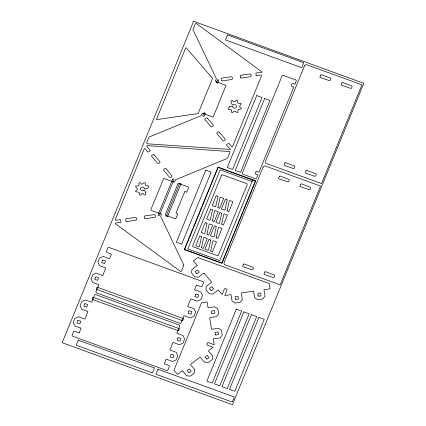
<?xml version="1.0" encoding="UTF-8"?>
<svg xmlns="http://www.w3.org/2000/svg" width="426" height="426" viewBox="0 0 426 426"><rect width="100%" height="100%" fill="white"/><g stroke="black" fill="none" stroke-linecap="round" stroke-linejoin="round"><path stroke-width="0.64" d="M252.81 179.729L219.747 260.6L187.823 248.976L220.157 169.878L252.085 181.508M233.379 105.036C231.797 105.627 229.273 100.126 232.66 100.275C232.958 102.112 235.983 102.293 236.164 100.195C239.875 99.721 235.897 102.9 238.64 103.422C244.082 102.219 239.066 105.424 239.641 106.947C244.545 109.801 238.347 108.699 237.767 110.137C239.242 116.543 233.81 107.831 233.065 112.608C229.417 113.039 233.251 110.062 230.599 109.445C229.438 109.977 228.054 110.057 228.112 108.177C228.608 107.661 229.987 107.549 229.428 106.532C229.955 107.176 232.489 105.456 232.724 106.644M143.535 190.188C144.483 189.49 145.319 192.238 146.054 192.201C144.909 192.525 145.942 193.51 145.841 194.283C143.562 196.897 144.073 192.318 141.762 193.622C141.198 194.879 140.463 195.731 139.078 194.448C141.911 190.289 131.687 193.526 137.284 189.618C138.024 188.052 132.417 185.092 138.146 186.029C140.868 185.385 136.687 182.392 140.447 182.69C142.279 187.051 143.381 180.794 145.538 183.185C144.228 184.847 146.64 186.748 148.11 185.496C150.751 187.546 145.032 190.182 144.196 188.574M143.434 190.252A1.885 1.779 0 0 1 140.655 189.65A1.885 1.779 0 0 1 141.682 187.142A1.885 1.779 0 0 1 144.164 188.468M233.485 104.977A1.88 1.773 0 0 1 236.26 105.568A1.88 1.773 0 0 1 235.237 108.071A1.88 1.773 0 0 1 232.761 106.756M256.037 75.375C256.985 77.212 261.122 73.357 261.596 75.658L232.553 146.682L231.808 146.789L228.794 143.184L226.525 144.702L226.589 145.202L230.423 149.462L147.604 143.823A0.953 0.895 0 0 1 146.784 142.609L149.063 137.044L201.274 115.627L202.387 113.146L212.643 117.038L213.298 116.761L226.068 85.338L215.391 81.345L216.376 78.613L192.951 29.682L195.23 24.117A0.953 0.895 0 0 1 196.7 23.734L262.224 72.18L255.957 73L256.042 75.343M156.603 119.115L157.151 119.578L198.165 113.518L212.521 78.395L186.247 47.787L185.635 48.042L156.614 119.056M183.819 265.185L181.327 271.362L180.709 271.559L115.334 223.645L115.648 223.07L121.101 222.159L120.478 219.55L115.718 220.327L115.238 219.773L144.265 148.77L145.037 148.61L148.014 152.204L150.33 150.671L146.688 146.24L146.933 145.591L229.651 151.571L230.061 151.874L227.409 158.371L175.608 179.756L174.458 182.253L163.722 178.425L150.804 209.81L151.097 210.439L161.454 214.054L160.639 216.365L183.819 265.185M154.084 154.846L159.734 161.539C161.119 162.226 157.87 164.558 157.513 163.227L151.858 156.614C150.495 155.975 153.584 153.743 154.084 154.846M166.028 168.802L171.678 175.496C173.057 176.199 169.793 178.483 169.463 177.184L163.808 170.57C162.434 169.985 165.506 167.684 166.028 168.802M182.834 371.179L186.7 375.785L190.379 376.153L194.448 373.054L194.836 369.587L190.603 364.858L190.678 364.219L200.034 357.158L204.523 362.212L208.197 362.585L212.265 359.485L212.659 356.014L208.33 351.008L213.176 347.27L207.526 345.209C206.014 345.316 207.478 341.625 208.548 342.701L214.198 344.756L213.277 338.904L220.045 337.94L222.228 335.124L221.419 330.251L218.431 328.19L211.983 329.287L211.461 329L209.64 317.684L216.509 316.571L218.692 313.754L217.883 308.877L214.901 306.821L208.048 307.79L207.132 302.013L201.498 302.843L173.952 370.221L177.53 374.411L182.019 370.812L182.834 371.179M188.542 372.287L189.261 372.782L191.21 371.168L189.346 368.905L187.094 370.551L188.542 372.287M196.413 273.279L197.131 273.774L199.203 272.134L197.573 269.946L195.108 271.596L196.413 273.279M207.371 118.151L213.027 124.845C214.411 125.526 211.174 127.922 210.806 126.533L205.151 119.919C203.788 119.28 206.876 117.054 207.371 118.151M204.326 273.598L211.674 282.134L206.317 286.368L205.928 289.84L209.209 293.679L212.888 294.047L218.187 289.962L222.154 294.536L224.332 289.201C224.289 287.774 228.038 289.142 226.994 290.17L224.816 295.506L231.014 294.632L232.037 301.022L235.019 303.078L240.184 302.316L242.367 299.499L241.207 293.413L241.51 292.918L253.497 291.203L254.679 297.683L257.666 299.744L262.831 298.983L265.009 296.161L263.982 289.696L270.1 288.833L269.221 283.514L197.834 257.517L193.393 260.898L197.297 265.505L191.94 269.551L191.546 273.018L194.831 276.857L198.505 277.23L203.511 273.236L204.326 273.598M206.365 358.719L207.084 359.214L209.033 357.6L207.169 355.332L204.917 356.977L206.365 358.719M210.79 290.101L211.509 290.596L213.58 288.95L211.956 286.767L209.485 288.413L210.79 290.101M219.305 132.124L224.955 138.812C226.334 139.52 223.07 141.783 222.739 140.505L217.084 133.892C215.716 133.247 218.804 131.022 219.305 132.124M77.681 320.73L77.01 322.929L79.886 323.829L80.77 321.279L78.283 320.299L77.681 320.73M79.492 332.387L78.885 332.866L74.752 331.22A0.953 0.895 0 0 0 73.528 331.732L72.159 335.081A0.953 0.895 0 0 0 72.702 336.242L166.699 370.476A0.953 0.895 0 0 0 167.929 369.96L169.298 366.616A0.953 0.895 0 0 0 168.755 365.455L164.319 363.841L166.034 359.352L166.598 359.224L172.413 361.498L176.098 359.954L177.807 355.769L176.172 352.291L169.969 350.028L172.818 342.685L173.441 342.488L179.255 344.756L182.94 343.212L184.65 339.032L183.02 335.55L176.811 333.292L179.719 326.178A0.953 0.895 0 0 0 179.176 325.017L95.818 294.659A0.953 0.895 0 0 0 94.588 295.17L91.771 302.236L85.472 300.026L81.781 301.565L80.072 305.751L81.707 309.233L87.916 311.491L85.062 318.834L84.444 319.037L78.629 316.763L74.939 318.307L73.229 322.493L74.864 325.97L81.02 328.142L79.492 332.387M84.524 303.994L83.853 306.193L86.728 307.087L87.612 304.542L85.131 303.562L84.524 303.994M95.472 277.214L94.801 279.413L97.676 280.308L98.56 277.763L96.079 276.783L95.472 277.214M102.315 260.478L101.644 262.672L104.519 263.572L105.403 261.021L102.922 260.041L102.32 260.43M102.964 274.983L102.267 275.441L96.452 273.173L92.761 274.711L91.052 278.897L92.687 282.379L98.928 284.733L95.983 291.751A0.953 0.895 0 0 0 96.532 292.912L179.889 323.27A0.953 0.895 0 0 0 181.119 322.754L184.027 315.639L190.236 317.902L193.921 316.358L195.63 312.173L193.995 308.696L188.116 306.704L187.754 306.15L190.869 298.903L197.078 301.161L200.763 299.622L202.478 295.436L200.843 291.954L194.916 289.952L194.591 289.504L196.514 285.09L200.95 286.709A0.953 0.895 0 0 0 202.18 286.192L203.548 282.843A0.953 0.895 0 0 0 203.005 281.687L109.003 247.453A0.953 0.895 0 0 0 107.773 247.964L106.404 251.313A0.953 0.895 0 0 0 106.947 252.474L111.383 254.088L109.668 258.577L109.109 258.699L103.294 256.431L99.604 257.975L97.895 262.16L99.53 265.638L105.739 267.901L102.964 274.983M170.938 354.783L170.267 356.983L173.148 357.877L174.026 355.332L171.545 354.352L170.938 354.783M177.786 338.047L177.115 340.241L179.99 341.141L180.874 338.59L178.387 337.61L177.786 338.047M184.628 191.929L176.023 212.92L176.231 213.506L177.807 213.937L176.098 218.123A0.953 0.895 0 0 1 174.868 218.634L165.112 215.082L178.116 183.276L187.871 186.828A0.953 0.895 0 0 1 188.414 187.988L186.705 192.174L185.23 191.498L184.634 191.881M188.793 311.113L188.122 313.312L191.002 314.207L191.881 311.662L189.4 310.682L188.793 311.113M195.64 294.371L194.97 296.571L197.845 297.47L198.729 294.92L196.242 293.94L195.64 294.371M243.374 264.285L242.612 266.112L242.852 266.612L251.729 269.706C252.799 270.76 254.263 267.097 252.756 267.193L244.071 263.88L243.374 264.285M255.93 171.742L255.259 173.941L257.906 174.836L256.537 178.18A0.953 0.895 0 0 1 255.307 178.696L242.889 174.175A0.953 0.895 0 0 1 242.346 173.015L282.039 75.929A0.953 0.895 0 0 1 283.269 75.413L295.687 79.934A0.953 0.895 0 0 1 296.23 81.094L294.861 84.444C291.815 80.913 289.116 87.649 293.833 86.952L258.933 172.322L256.537 171.305L255.93 171.742M264.738 272.065L263.976 273.891L264.216 274.397L273.093 277.486C274.163 278.54 275.627 274.871 274.115 274.972L265.43 271.66L264.743 272.022M279.27 176.396L278.513 178.222L278.748 178.723L287.625 181.811C288.679 182.866 290.165 179.197 288.652 179.298L279.967 175.986L279.27 176.396M284.776 163.014L284.02 164.841L284.254 165.341L293.131 168.43C294.206 169.516 295.697 165.805 294.158 165.922L285.383 162.583L284.776 163.014M300.655 184.181L299.893 186.008L300.128 186.508L309.004 189.597C310.064 190.656 311.544 186.987 310.032 187.089L301.347 183.771L300.655 184.181M306.14 170.794L305.383 172.621L305.618 173.121L314.495 176.21C315.554 177.264 317.035 173.6 315.522 173.701L306.747 170.363L306.14 170.794M320.677 75.12L319.915 76.946L320.15 77.452L329.032 80.541C330.086 81.568 331.524 78.043 330.107 78.011L321.369 74.715L320.677 75.12M342.057 82.91L341.301 84.737L341.535 85.237L350.412 88.326C351.482 89.385 352.946 85.717 351.439 85.818L342.754 82.5L342.057 82.91M201.53 236.739L199.315 246.771L198.772 246.952L195.726 245.839L199.831 235.796L201.53 236.739M201.471 247.57L203.17 248.555L207.281 238.512L204.208 237.394L203.671 237.601L201.482 247.538M207.004 223.352L204.805 233.357L204.294 233.57L201.2 232.447L205.305 222.404L207.004 223.352M206.951 234.183L208.649 235.163L212.755 225.12L209.683 224.001L209.161 224.188L206.956 234.146M212.483 209.959L210.279 219.965L209.746 220.173L206.674 219.055L210.779 209.012L212.483 209.959M210.753 240.099L208.538 250.126L208.016 250.312L204.949 249.199L209.054 239.156L210.753 240.099M212.425 220.79L214.124 221.77L218.229 211.727L215.157 210.609L214.624 210.817L212.425 220.79M210.694 250.93L212.393 251.91L216.499 241.867L213.431 240.754L212.893 240.962L210.694 250.93M217.958 196.567L215.753 206.573L215.221 206.78L212.148 205.667L216.254 195.625L217.958 196.567M216.227 226.707L214.028 236.718L213.495 236.925L210.423 235.807L214.528 225.764L216.227 226.707M217.899 207.398L219.598 208.378L223.703 198.335L220.657 197.227L220.114 197.408L217.899 207.398M216.174 237.538L217.872 238.523L221.978 228.48L218.927 227.367L218.384 227.548L216.174 237.538M221.706 213.314L219.486 223.346L218.943 223.522L215.897 222.415L220.002 212.372L221.706 213.314M221.648 224.145L223.346 225.13L227.452 215.087L224.353 213.964L223.847 214.177L221.653 224.113M227.18 199.927L224.976 209.933L224.443 210.14L221.371 209.022L225.476 198.979L227.18 199.927M227.122 210.758L228.821 211.738L232.926 201.695L229.854 200.577L229.321 200.784L227.127 210.721M125.989 221.046L126.543 221.616L135.803 220.104C137.31 220.54 136.565 216.637 135.361 217.446L125.958 218.708L125.654 219.124L125.989 221.046M144.771 218.261L145.325 218.831L154.585 217.324C156.097 217.755 155.282 213.879 154.143 214.661L144.739 215.923L144.43 216.339L144.771 218.261M221.776 80.381L222.335 80.956L231.595 79.444C233.102 79.875 232.33 75.982 231.153 76.786L221.744 78.049L221.44 78.459L221.776 80.381M211.722 313.142L212.196 313.712L214.89 313.222L214.603 310.629L211.52 310.921L211.722 313.142M215.263 334.495L215.737 335.065L218.437 334.57L218.144 331.976L215.061 332.269L215.263 334.495M240.562 77.617L241.116 78.187L250.376 76.675C251.888 77.106 251.074 73.235 249.934 74.017L240.53 75.28L240.227 75.695L240.562 77.617M235.45 299.057L235.924 299.627L238.432 299.164L238.043 296.32L235.216 296.656L235.45 299.057M258.071 295.713L258.545 296.283L261.053 295.82L260.664 292.976L257.842 293.312L258.071 295.713M193.569 21.3L62.169 342.69L232.431 404.7L363.831 83.31L193.569 21.3M92.969 297.247L92.112 299.34L178.585 330.832L179.442 328.739L92.969 297.247M97.091 287.167L96.233 289.259L182.706 320.746L183.563 318.659L97.091 287.167M78.235 340.177L76.179 345.198L152.444 372.974L154.5 367.952L78.235 340.177M227.495 34.905L225.445 39.927L301.709 67.702L303.759 62.681L227.495 34.905M172.567 179.399L158.11 214.763A0.714 0.671 0 0 0 158.52 215.631A0.714 0.671 0 0 0 159.441 215.247L173.899 179.884A0.714 0.671 0 0 0 173.488 179.016A0.714 0.671 0 0 0 172.567 179.399M204.059 112.794L202.946 115.515A0.714 0.671 0 0 0 203.356 116.383A0.714 0.671 0 0 0 204.278 116L205.391 113.279L204.059 112.794M217.404 80.152L216.376 82.665L217.707 83.15L218.735 80.636A0.714 0.671 0 0 0 218.325 79.769A0.714 0.671 0 0 0 217.404 80.152M179.671 183.201L166.215 216.126L167.546 216.61L181.002 183.686L179.671 183.201M205.801 170.214L176.369 242.192L181.694 244.13L211.12 172.147L205.801 170.214M218.059 167.072L184.32 249.583L222.031 263.316L255.765 180.805L218.059 167.072M218.096 167.445L184.565 249.466L221.808 263.034L255.344 181.013L218.096 167.445M221.467 175.405L192.722 245.711A0.953 0.895 0 0 0 193.266 246.867L217.212 255.589A0.953 0.895 0 0 0 218.437 255.073L247.181 184.772A0.953 0.895 0 0 0 246.638 183.611L222.697 174.889A0.953 0.895 0 0 0 221.467 175.405M256.702 95.546L227.276 167.525L232.596 169.463L262.022 97.485L256.702 95.546M264.684 98.454L235.253 170.432L240.578 172.37L270.004 100.392L264.684 98.454M158.046 369.246L155.996 374.268L232.261 402.043L234.311 397.021L158.046 369.246M263.103 167.109L224.092 262.522A1.901 1.795 0 0 0 225.184 264.844L280.164 284.866L320.544 186.103L265.558 166.081A1.901 1.795 0 0 0 263.103 167.109M304.505 65.838L265.499 161.252A1.901 1.795 0 0 0 266.585 163.573L321.566 183.595L361.946 84.833L306.965 64.811A1.901 1.795 0 0 0 304.505 65.838M236.318 309.154L206.887 381.132L212.207 383.07L241.638 311.092L236.318 309.154M243.853 311.901L214.427 383.879L219.747 385.818L249.173 313.84L243.853 311.901M251.393 314.644L221.962 386.622L227.287 388.56L256.713 316.582L251.393 314.644M258.928 317.391L229.502 389.369L234.822 391.308L264.253 319.33L258.928 317.391"/></g></svg>
